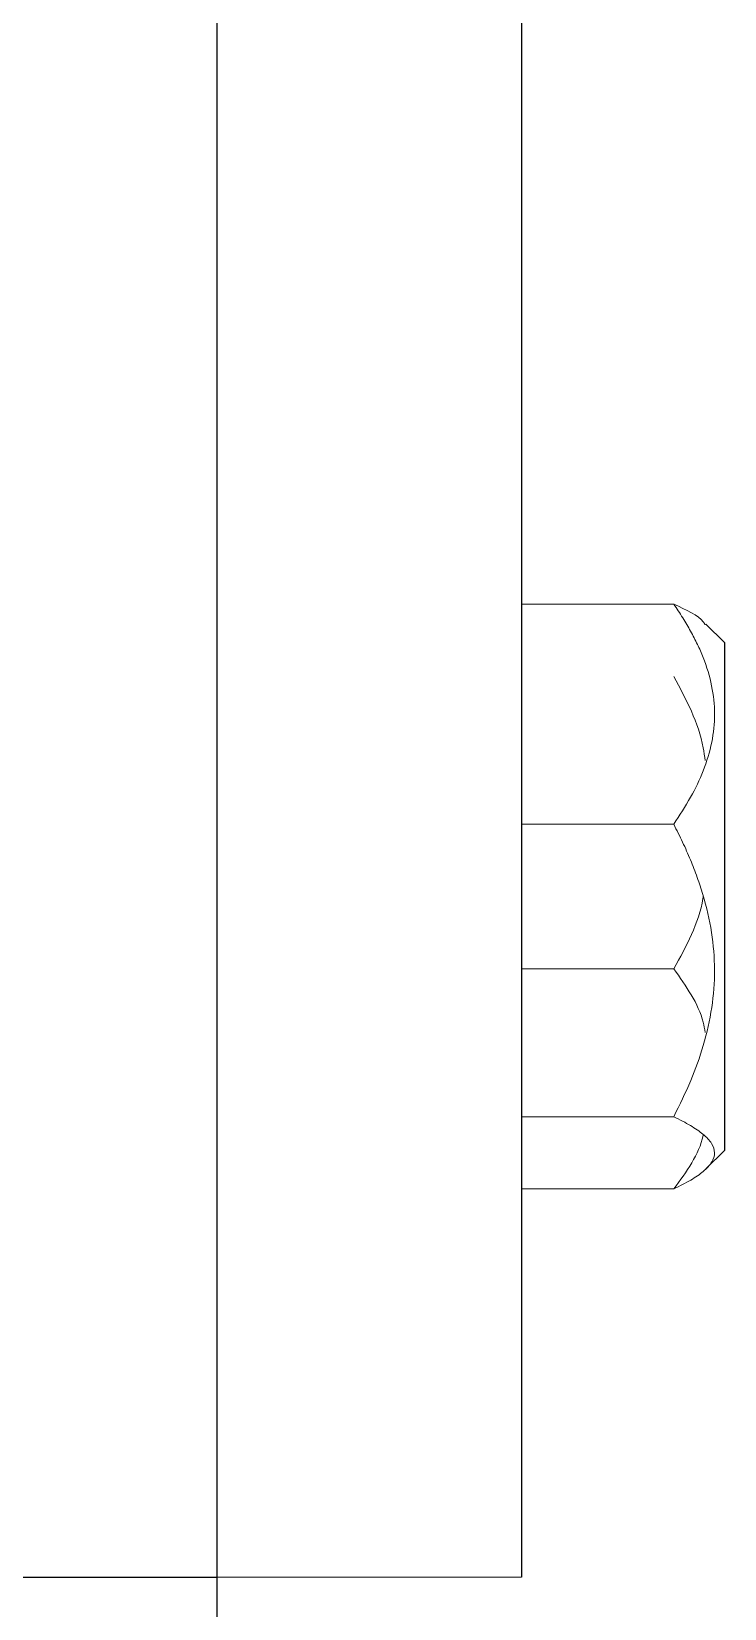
# Model space of a CAD drawing. Header units: millimetres. Extents: x -635 to 515, y -448 to 489.
# Drawn here: x 117.05 to 123.87, y 273.57 to 289.1 of the extents above; entities that cross this region are included whole.
import ezdxf

# ---------------------------------------------------------------- set-up
doc = ezdxf.new("R2010")
doc.units = ezdxf.units.MM

msp = doc.modelspace()

# ---------------------------------------------------------------- linework, layer by layer
at = {"color": 7, "linetype": 'Continuous', "lineweight": 25}
for p, q in [((118.875, 303.878), (118.875, 126.735)), ((121.875, 299.282), (121.875, 273.878)), ((123.875, 283.08), (123.692, 283.263)), ((123.875, 283.08), (123.875, 278.08)), ((123.692, 277.898), (123.875, 278.08)), ((93.475, 273.88), (118.875, 273.88))]:
    msp.add_line(p, q, dxfattribs=at)
at = {"color": 144, "linetype": 'Continuous', "lineweight": 18}
for p, q in [((123.375, 283.46), (121.875, 283.46)), ((123.375, 281.292), (121.875, 281.292)), ((123.375, 279.869), (121.875, 279.869)), ((123.375, 278.412), (121.875, 278.412)), ((123.375, 277.701), (121.875, 277.701)), ((121.875, 273.878), (118.875, 273.878))]:
    msp.add_line(p, q, dxfattribs=at)
for points, knots in [([(123.684, 283.255), (123.679, 283.265), (123.64, 283.338), (123.497, 283.404), (123.375, 283.46)], [0, 0, 0, 0, 0.145153, 1, 1, 1, 1]), ([(123.375, 283.46), (123.405, 283.415), (123.464, 283.328), (123.541, 283.195), (123.609, 283.065), (123.687, 282.887), (123.757, 282.658), (123.786, 282.377), (123.758, 282.095), (123.673, 281.821), (123.545, 281.551), (123.432, 281.38), (123.375, 281.292)], [0, 0, 0, 0, 0.065752, 0.129129, 0.190506, 0.250323, 0.376627, 0.499405, 0.622696, 0.749554, 0.87079, 1, 1, 1, 1]), ([(123.684, 281.919), (123.679, 281.961), (123.64, 282.254), (123.497, 282.521), (123.375, 282.748)], [0, 0, 0, 0, 0.144813, 1, 1, 1, 1]), ([(123.375, 281.292), (123.404, 281.233), (123.463, 281.118), (123.54, 280.943), (123.607, 280.771), (123.685, 280.535), (123.756, 280.232), (123.786, 279.857), (123.758, 279.483), (123.674, 279.118), (123.546, 278.758), (123.433, 278.53), (123.375, 278.412)], [0, 0, 0, 0, 0.0652624, 0.1281847, 0.1891344, 0.2485383, 0.3751965, 0.498273, 0.6214718, 0.7482004, 0.8700733, 1, 1, 1, 1]), ([(123.375, 279.869), (123.499, 280.092), (123.626, 280.322), (123.664, 280.574), (123.665, 280.58)], [0, 0, 0, 0, 0.975866, 1, 1, 1, 1]), ([(123.684, 279.242), (123.678, 279.276), (123.64, 279.497), (123.496, 279.698), (123.375, 279.869)], [0, 0, 0, 0, 0.151782, 1, 1, 1, 1]), ([(123.375, 278.412), (123.404, 278.398), (123.463, 278.369), (123.54, 278.326), (123.607, 278.283), (123.685, 278.225), (123.756, 278.151), (123.786, 278.057), (123.758, 277.966), (123.674, 277.875), (123.546, 277.786), (123.433, 277.73), (123.375, 277.701)], [0, 0, 0, 0, 0.0652624, 0.1281847, 0.1891344, 0.2485383, 0.3751965, 0.498273, 0.6214718, 0.7482004, 0.8700733, 1, 1, 1, 1]), ([(123.375, 277.701), (123.5, 277.87), (123.627, 278.043), (123.665, 278.232), (123.666, 278.235)], [0, 0, 0, 0, 0.984208, 1, 1, 1, 1])]:
    msp.add_open_spline(points, degree=3, knots=knots, dxfattribs=at)

doc.saveas('drawing.dxf')
